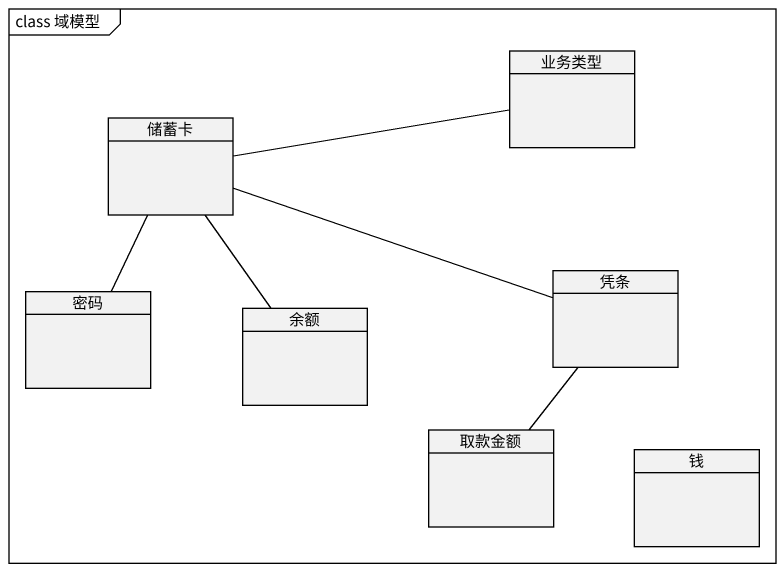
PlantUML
@startuml
mainframe class 域模型
hide circle
hide empty members
class 业务类型
class 储蓄卡
class 凭条
class 密码
class 余额
class 取款金额
class 钱
储蓄卡 -right- 业务类型
储蓄卡 -right- 凭条
储蓄卡 -- 余额
凭条 -- 取款金额
密码 -up- 储蓄卡
@enduml
